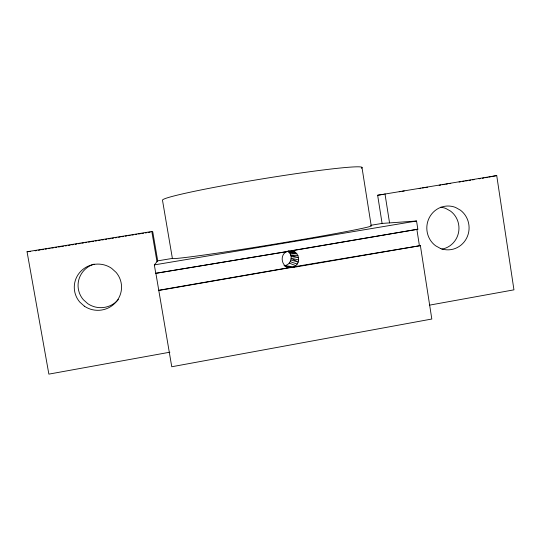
<?xml version="1.0" encoding="UTF-8"?>
<svg xmlns="http://www.w3.org/2000/svg" width="541" height="541" viewBox="0 0 541 541"><rect width="100%" height="100%" fill="white"/><g stroke="black" fill="none" stroke-linecap="round" stroke-linejoin="round"><path stroke-width="0.81" d="M370.774 225.306L382.088 223.419L416.556 221.019L417.835 229.228L287.406 251.524L155.876 273.293L171.754 366.757L431.819 319.028L420.384 245.628L292.235 267.592L290.044 267.673L284.803 265.665C291.504 264.488 293.52 255.021 287.886 251.43M291.7 250.801L291.22 250.747C299.464 251.227 301.438 263.71 293.844 266.821L284.803 265.665L292.235 267.592M287.406 251.524L155.876 273.293M155.788 273.442L154.327 264.907L157.715 260.857L172.383 258.409A100.748 2.441 -9.3 0 0 274.253 244.201A100.748 2.441 -9.3 0 0 371.079 225.719M286.946 251.47C279.325 254.574 281.306 267.098 289.577 267.552L158.784 290.26M382.088 223.419L377.645 195.254L496.726 175.582L513.95 289.841L429.669 305.117M485.683 177.725L487.258 177.421M488.834 177.117L496.726 175.582M169.888 352.198L48.866 374.129L27.05 251.748L151.818 231.514L152.738 231.737L157.715 260.857M158.702 290.483L290.044 267.673M292.052 250.605L417.835 229.228M420.384 245.628L293.844 266.821L294.331 266.943M154.327 264.907L416.556 221.019M35.118 250.821L36.781 250.551M38.452 250.28L40.122 250.01M41.785 249.739L43.456 249.469M45.126 249.198L46.797 248.928M48.46 248.657L50.13 248.387M51.801 248.116L53.464 247.846M55.135 247.575L56.805 247.305M58.475 247.034L60.139 246.764M61.809 246.486L63.48 246.216M65.143 245.945L66.814 245.675M68.484 245.404L70.154 245.134M71.818 244.863L73.488 244.593M75.158 244.322L76.822 244.052M78.492 243.781L80.163 243.511M81.833 243.24L83.497 242.97M85.167 242.699L86.837 242.429M88.501 242.158L90.171 241.888M91.842 241.617L93.505 241.347M95.175 241.076L96.846 240.806M98.516 240.535L100.18 240.265M101.85 239.994L103.52 239.724M105.184 239.453L106.854 239.183M108.525 238.912L110.195 238.642M111.859 238.371L113.529 238.101M115.199 237.83L116.863 237.56M118.533 237.289L120.203 237.019M121.874 236.748L123.537 236.478M125.208 236.207L126.878 235.937M128.542 235.666L130.212 235.396M131.882 235.125L133.553 234.855M135.216 234.578L136.887 234.307M138.557 234.037L140.22 233.766M141.891 233.496L143.561 233.225M145.231 232.955L146.895 232.684M148.565 232.414L150.236 232.143M377.645 195.254L383.461 194.307M399.251 191.751L400.915 191.48M402.578 191.21L404.242 190.939M419.201 188.511L420.857 188.241M422.521 187.97L424.185 187.7M425.848 187.436L427.505 187.166M439.143 185.279L440.807 185.008M442.464 184.738L444.127 184.467M445.791 184.197L447.454 183.926M449.118 183.656L450.775 183.392M459.086 182.04L460.749 181.769M462.413 181.499L464.077 181.235M465.733 180.965L467.397 180.694M469.061 180.424L470.724 180.153M472.381 179.882L474.044 179.612M479.028 178.807L480.692 178.537M482.356 178.266L484.019 177.996M27.05 251.748L30.228 251.45M290.186 253.83L296.853 253.783L289.097 252.363L295.264 252.282L288.082 251.098M288.042 250.997L293.344 251.247M298.003 255.65L290.7 255.183L298.639 257.753L291.214 256.529M297.185 264.035L290.267 261.688M298.706 259.95L291.092 258.253L298.213 262.094L290.97 259.984M285.033 266.253L289.577 267.552M285.905 266.598L287.447 267.058M283.991 265.489L285.526 266.03M289.266 263.109L295.69 265.651M151.818 231.514L156.985 261.729M172.383 258.409L162.489 200.204A101.086 4.903 -9.3 0 1 266.625 178.185A101.086 4.903 -9.3 0 1 361.449 168.231M361.99 167.514L371.227 225.854M384.955 193.705L389.547 222.899M416.854 229.262L419.397 245.594M440.712 207.223A21.167 20.443 -87.2 0 1 445.899 208.501L450.579 211.132A21.167 20.443 -87.2 0 1 458.416 233.11A21.167 20.443 -87.2 0 1 441.828 249.151M118.384 299.518A22.763 22.276 -2.9 0 1 87.716 303.636L83.341 299.7A22.763 22.276 -2.9 0 1 94.161 264.103M440.462 248.468L435.6 245.776A21.931 21.146 -87.1 0 1 429.358 217.563A21.931 21.146 -87.1 0 1 455.576 207.453L460.411 210.172A21.931 21.146 -87.1 0 1 466.545 238.297A21.931 21.146 -87.1 0 1 440.462 248.468M84.315 306.152L79.764 302.061A23.642 23.121 -3.1 0 1 80.575 271.528A23.642 23.121 -3.1 0 1 111.642 268.35L116.153 272.448A23.642 23.121 -3.1 0 1 115.26 302.872A23.642 23.121 -3.1 0 1 84.315 306.152"/></g></svg>
